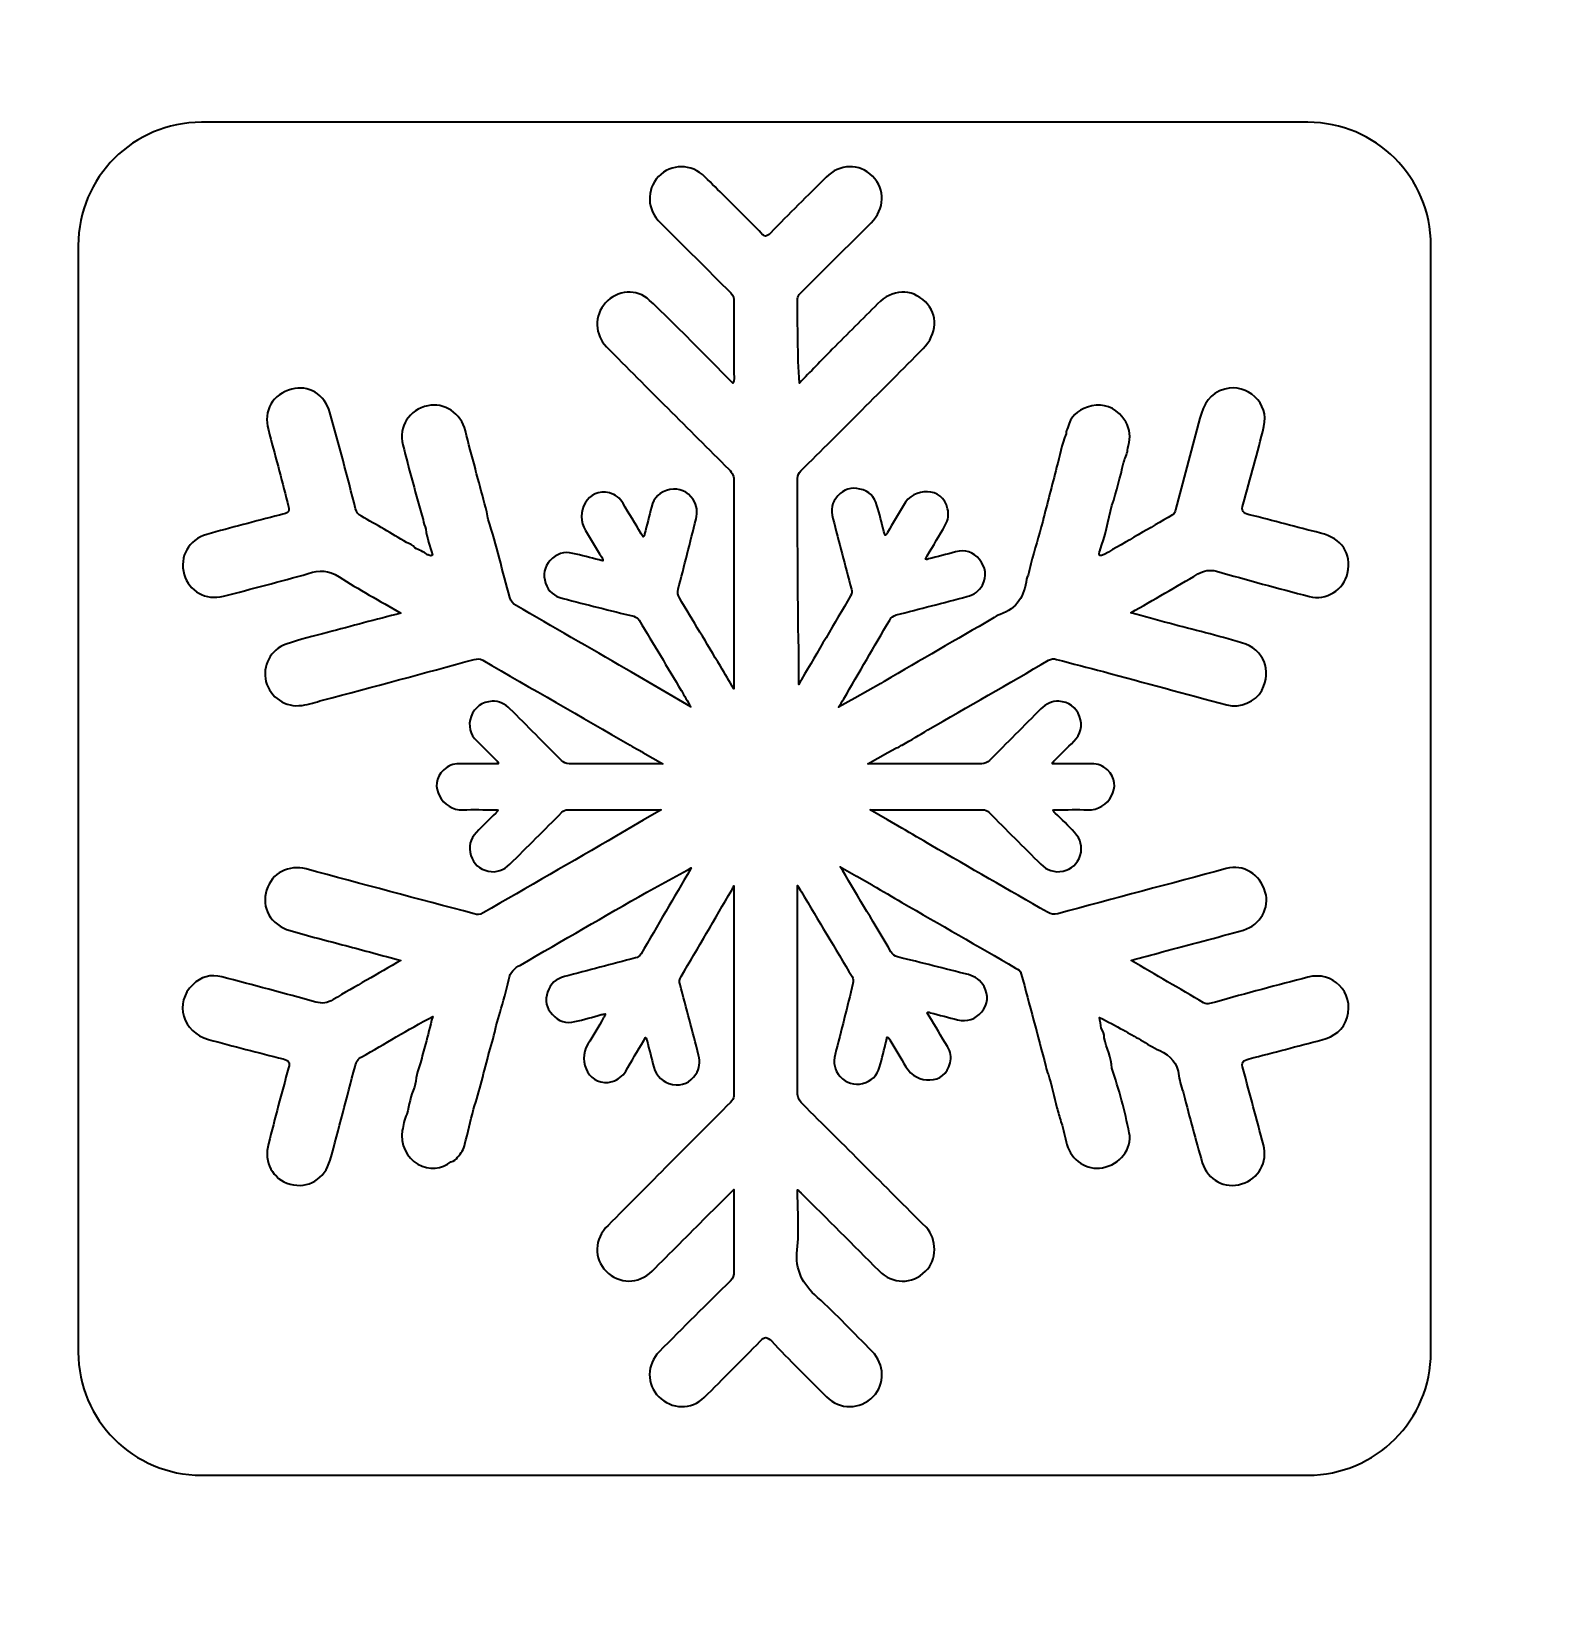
# Model space of a CAD drawing. Extents: x 33 to 2005, y -1071 to -21.
# Drawn here: x 300.2 to 549.8, y -810.9 to -553.9 of the extents above; entities that cross this region are included whole.
import ezdxf

# ---------------------------------------------------------------- set-up
doc = ezdxf.new("R2010")
doc.units = 0
doc.header["$MEASUREMENT"] = 0
doc.layers.add('Layer 1', color=7, linetype='Continuous', lineweight=0)

# ---------------------------------------------------------------- blocks, each defined once
blk = doc.blocks.new('Block_0')
at = {"layer": 'Layer 1', "color": 240, "lineweight": 35, "true_color": 0xed2024}
for points, knots in [([(753.8, -21.22), (753.8, -21.22), (84.26, -21.22), (84.26, -21.22), (55.91, -21.22), (32.93, -44.21), (32.93, -72.56), (32.93, -72.56), (32.93, -1043.07), (32.93, -1043.07), (32.93, -1056.71), (43.99, -1067.78), (57.63, -1067.78), (57.63, -1067.78), (780.43, -1067.78), (780.43, -1067.78), (794.08, -1067.78), (805.14, -1056.71), (805.14, -1043.07), (805.14, -1043.07), (805.14, -72.56), (805.14, -72.56), (805.14, -44.21), (782.15, -21.22), (753.8, -21.22)], [0, 0, 0, 0, 1, 1, 1, 2, 2, 2, 3, 3, 3, 4, 4, 4, 5, 5, 5, 6, 6, 6, 7, 7, 7, 8, 8, 8, 8]), ([(530.12, -770.85), (530.12, -782.02), (521.07, -791.07), (509.9, -791.07), (509.9, -791.07), (328.16, -791.07), (328.16, -791.07), (316.99, -791.07), (307.94, -782.02), (307.94, -770.85), (307.94, -770.85), (307.94, -589.11), (307.94, -589.11), (307.94, -577.94), (316.99, -568.89), (328.16, -568.89), (328.16, -568.89), (509.9, -568.89), (509.9, -568.89), (521.07, -568.89), (530.12, -577.94), (530.12, -589.11), (530.12, -589.11), (530.12, -770.85), (530.12, -770.85)], [0, 0, 0, 0, 1, 1, 1, 2, 2, 2, 3, 3, 3, 4, 4, 4, 5, 5, 5, 6, 6, 6, 7, 7, 7, 8, 8, 8, 8]), ([(516.37, -715.89), (515.77, -717.96), (514.23, -719.05), (512.19, -719.58), (508.22, -720.6), (504.29, -721.68), (500.29, -722.67), (499.24, -722.95), (498.92, -723.26), (499.27, -724.39), (500.4, -728.53), (501.49, -732.63), (502.61, -736.81), (503.35, -739.69), (501.84, -742.43), (499.03, -743.23), (496.26, -744.08), (493.48, -742.64), (492.57, -739.76), (491.45, -736.04), (490.5, -732.25), (489.52, -728.53), (489.2, -727.47), (488.85, -726.49), (488.71, -725.47), (488.53, -723.37), (487.34, -722.21), (485.59, -721.33), (484.46, -720.84), (483.44, -720.17), (482.43, -719.58), (481.48, -719.05), (480.53, -718.49), (479.58, -717.96), (478.29, -717.26), (476.99, -716.56), (475.69, -715.89), (475.76, -716.45), (475.93, -717.09), (475.97, -717.65), (476.25, -718.14), (476.5, -718.66), (476.43, -719.26), (476.88, -720.91), (477.58, -722.49), (477.72, -724.21), (478.88, -727.72), (479.86, -731.27), (480.57, -734.85), (481.09, -737.58), (479.02, -740.04), (476.18, -740.57), (473.58, -741.06), (471.06, -739.37), (470.32, -736.78), (470, -735.55), (469.72, -734.32), (469.41, -733.13), (469.34, -733.09), (469.34, -733.09), (469.34, -733.02), (469.12, -732.28), (468.91, -731.48), (468.7, -730.74), (468.25, -728.91), (467.76, -727.09), (467.33, -725.3), (466.98, -724.88), (466.98, -724.39), (466.88, -723.96), (465.54, -718.88), (464.18, -713.82), (462.84, -708.77), (462.7, -708.21), (462.32, -708), (461.89, -707.78), (455.68, -704.17), (449.43, -700.59), (443.22, -697.01), (441.64, -696.06), (440.06, -695.15), (438.45, -694.24), (438.45, -694.24), (438.34, -694.13), (438.34, -694.13), (438.34, -694.13), (435.82, -692.69), (435.82, -692.69), (435.82, -692.69), (435.78, -692.69), (435.78, -692.69), (435.78, -692.69), (433.08, -691.15), (433.08, -691.15), (433.25, -691.39), (433.36, -691.6), (433.5, -691.81), (436.17, -696.31), (438.83, -700.73), (441.43, -705.15), (441.71, -705.64), (442.06, -705.85), (442.52, -705.96), (446.42, -706.91), (450.31, -707.89), (454.14, -708.87), (455.3, -709.19), (456.17, -709.79), (456.73, -710.84), (457.47, -712.24), (457.4, -713.72), (456.35, -714.98), (455.3, -716.24), (453.93, -716.66), (452.38, -716.28), (450.87, -715.89), (449.43, -715.54), (447.89, -715.12), (447.78, -715.09), (447.64, -714.98), (447.4, -715.12), (447.4, -715.12), (447.71, -715.68), (447.71, -715.68), (448.7, -717.33), (449.72, -719.05), (450.73, -720.67), (451.22, -721.51), (451.36, -722.46), (451.15, -723.37), (450.35, -727.05), (445.54, -726.95), (443.89, -724), (443.01, -722.49), (442.1, -721.05), (441.22, -719.58), (441.15, -719.44), (441.08, -719.19), (440.8, -719.12), (440.77, -719.37), (440.69, -719.51), (440.69, -719.68), (440.27, -721.16), (439.99, -722.6), (439.57, -724.04), (439.19, -725.47), (438.2, -726.39), (436.76, -726.74), (435.36, -727.09), (434.13, -726.7), (433.08, -725.61), (432.13, -724.56), (431.92, -723.33), (432.27, -721.96), (433.25, -718.07), (434.24, -714.21), (435.18, -710.31), (435.29, -709.93), (435.29, -709.54), (435.04, -709.19), (432.27, -704.59), (429.5, -699.92), (426.73, -695.29), (426.52, -694.94), (426.34, -694.62), (426.09, -694.24), (426.09, -694.24), (426.09, -703.5), (426.09, -703.5), (426.09, -711.72), (426.09, -719.96), (426.06, -728.21), (426.06, -729.02), (426.34, -729.51), (426.9, -730.11), (433.68, -736.85), (440.41, -743.58), (447.19, -750.36), (449.05, -752.29), (449.01, -755.8), (447.12, -757.59), (444.84, -759.77), (441.71, -759.77), (439.43, -757.48), (435.18, -753.24), (430.94, -748.95), (426.62, -744.71), (426.55, -744.57), (426.41, -744.5), (426.09, -744.22), (426.09, -747.66), (426.38, -750.85), (426.02, -754.04), (425.67, -757.41), (426.9, -759.69), (429.36, -761.87), (432.48, -764.68), (435.36, -767.77), (438.34, -770.75), (440.41, -772.86), (440.48, -776.12), (438.52, -778.16), (436.38, -780.33), (433.01, -780.37), (430.83, -778.19), (427.78, -775.17), (424.73, -772.12), (421.78, -769.03), (421.04, -768.29), (420.65, -768.29), (419.95, -769.07), (416.93, -772.15), (413.88, -775.21), (410.76, -778.3), (408.69, -780.37), (405.35, -780.26), (403.28, -778.19), (401.28, -776.19), (401.28, -772.86), (403.35, -770.79), (407.25, -766.89), (411.14, -762.99), (415.07, -759.13), (415.53, -758.71), (415.63, -758.26), (415.63, -757.66), (415.63, -757.66), (415.63, -744.15), (415.63, -744.15), (414.06, -745.69), (412.62, -747.13), (411.21, -748.53), (408.19, -751.55), (405.21, -754.57), (402.19, -757.55), (399.95, -759.77), (396.75, -759.69), (394.65, -757.59), (392.54, -755.52), (392.68, -752.29), (394.96, -750.04), (401.63, -743.34), (408.33, -736.6), (415.07, -729.86), (415.35, -729.51), (415.63, -729.26), (415.63, -728.81), (415.63, -728.81), (415.63, -697.89), (415.63, -697.89), (415.63, -697.85), (415.63, -697.85), (415.63, -697.82), (415.63, -697.82), (415.63, -694.31), (415.63, -694.31), (415.53, -694.52), (415.42, -694.73), (415.28, -694.97), (412.51, -699.68), (409.77, -704.45), (406.97, -709.15), (406.68, -709.61), (406.65, -710), (406.79, -710.49), (407.81, -714.38), (408.83, -718.21), (409.84, -722.1), (410.09, -723.19), (410.02, -724.32), (409.39, -725.23), (408.44, -726.6), (407.14, -727.23), (405.53, -726.91), (403.95, -726.6), (402.93, -725.61), (402.47, -724.04), (402.12, -722.6), (401.74, -721.12), (401.31, -719.65), (401.28, -719.47), (401.31, -719.3), (401.1, -719.19), (401.1, -719.19), (400.82, -719.68), (400.82, -719.68), (399.84, -721.4), (398.79, -723.05), (397.87, -724.74), (397.35, -725.58), (396.58, -726.11), (395.66, -726.42), (392.05, -727.47), (389.8, -723.19), (391.63, -720.31), (392.54, -718.88), (393.42, -717.4), (394.22, -715.93), (394.33, -715.75), (394.51, -715.61), (394.47, -715.3), (394.22, -715.37), (394.05, -715.4), (393.84, -715.44), (392.43, -715.86), (390.96, -716.24), (389.52, -716.59), (388.08, -716.91), (386.82, -716.56), (385.84, -715.44), (384.78, -714.38), (384.54, -713.08), (385.03, -711.72), (385.45, -710.35), (386.43, -709.54), (387.8, -709.19), (391.7, -708.17), (395.56, -707.15), (399.45, -706.13), (399.88, -706.03), (400.12, -705.85), (400.37, -705.47), (403.07, -700.84), (405.77, -696.2), (408.51, -691.57), (408.51, -691.5), (408.54, -691.43), (408.62, -691.32), (408.62, -691.32), (408.02, -691.71), (408.02, -691.71), (408.02, -691.71), (407.98, -691.71), (407.98, -691.71), (407.98, -691.71), (401.31, -695.32), (401.31, -695.32), (394.4, -699.29), (387.49, -703.29), (380.57, -707.29), (379.59, -707.82), (378.85, -708.45), (378.64, -709.68), (378.29, -711.5), (377.73, -713.26), (377.24, -715.05), (377.24, -715.05), (376.57, -717.23), (376.57, -717.23), (376.32, -718.7), (375.87, -720.14), (375.45, -721.61), (374.57, -724.7), (373.9, -727.93), (372.85, -730.98), (372.39, -732.91), (371.9, -734.85), (371.45, -736.71), (371.24, -737.51), (370.85, -738.21), (370.25, -738.85), (370.01, -739.23), (369.69, -739.55), (369.16, -739.62), (367.69, -740.81), (365.51, -741.02), (363.72, -740), (361.93, -739.02), (360.74, -736.6), (361.16, -734.49), (361.37, -733.62), (361.44, -732.63), (361.93, -731.79), (362.29, -730.28), (362.53, -728.74), (363.16, -727.37), (363.44, -726), (363.62, -724.63), (364.15, -723.37), (364.39, -722.35), (364.71, -721.33), (364.99, -720.28), (365.34, -718.88), (365.69, -717.44), (366.15, -715.72), (364.01, -716.91), (362.11, -717.96), (360.18, -719.09), (358.28, -720.17), (356.42, -721.33), (354.53, -722.35), (353.86, -722.7), (353.58, -723.19), (353.41, -723.93), (352.04, -729.02), (350.74, -734.25), (349.3, -739.34), (348.46, -742.43), (345.68, -744.08), (342.74, -743.27), (339.86, -742.46), (338.35, -739.69), (339.19, -736.64), (340.24, -732.46), (341.33, -728.32), (342.49, -724.18), (342.77, -723.19), (342.49, -722.95), (341.58, -722.7), (337.51, -721.68), (333.4, -720.63), (329.33, -719.51), (325.05, -718.31), (323.68, -713.51), (326.73, -710.52), (328.06, -709.22), (329.71, -708.77), (331.54, -709.22), (336.66, -710.59), (341.79, -711.96), (346.95, -713.37), (348.04, -713.68), (348.88, -713.54), (349.83, -712.94), (353.41, -710.84), (357.09, -708.77), (360.92, -706.52), (357.76, -705.71), (354.84, -704.87), (351.86, -704.1), (348.88, -703.29), (345.75, -702.52), (342.74, -701.64), (339.51, -700.69), (337.96, -697.85), (338.87, -694.97), (339.75, -692.17), (342.52, -690.76), (345.37, -691.5), (354.53, -693.99), (363.72, -696.45), (372.96, -698.87), (373.48, -699.05), (373.9, -699.05), (374.43, -698.73), (381.73, -694.52), (389.07, -690.31), (396.37, -686.09), (396.37, -686.09), (400.75, -683.5), (400.75, -683.5), (400.75, -683.5), (403.67, -681.81), (403.67, -681.81), (403.67, -681.81), (400.58, -681.81), (400.58, -681.81), (396.54, -681.81), (392.47, -681.81), (388.36, -681.78), (387.94, -681.78), (387.66, -681.95), (387.38, -682.2), (384.54, -685.08), (381.69, -687.88), (378.85, -690.73), (377.83, -691.71), (376.64, -692.17), (375.27, -691.88), (373.83, -691.57), (372.85, -690.66), (372.43, -689.29), (372.01, -687.88), (372.29, -686.59), (373.34, -685.53), (374.39, -684.41), (375.45, -683.39), (376.5, -682.34), (376.64, -682.2), (376.78, -682.06), (376.92, -681.88), (376.68, -681.71), (376.47, -681.81), (376.29, -681.81), (374.57, -681.81), (372.89, -681.71), (371.13, -681.81), (367.8, -681.95), (365.2, -677.78), (367.97, -675.25), (368.67, -674.58), (369.52, -674.23), (370.5, -674.23), (370.5, -674.23), (376.92, -674.23), (376.92, -674.23), (376.96, -673.95), (376.78, -673.88), (376.68, -673.77), (376.68, -673.77), (373.45, -670.55), (373.45, -670.55), (372.25, -669.39), (371.94, -667.98), (372.46, -666.47), (373.06, -664.93), (374.25, -664.09), (375.9, -663.98), (377.06, -663.91), (378.01, -664.4), (378.85, -665.21), (381.66, -668.02), (384.47, -670.86), (387.31, -673.7), (387.66, -674.06), (388.05, -674.23), (388.57, -674.23), (388.57, -674.23), (403.98, -674.23), (403.98, -674.23), (403.98, -674.23), (400.65, -672.37), (400.65, -672.37), (400.65, -672.37), (400.44, -672.23), (400.44, -672.23), (400.37, -672.23), (400.33, -672.19), (400.26, -672.12), (399.84, -671.91), (399.38, -671.63), (398.93, -671.39), (398.93, -671.39), (398.58, -671.21), (398.58, -671.21), (390.47, -666.51), (382.4, -661.88), (374.39, -657.21), (373.83, -656.93), (373.48, -657), (372.99, -657.1), (364.71, -659.35), (356.39, -661.6), (348.04, -663.81), (346.95, -664.12), (345.86, -664.47), (344.7, -664.65), (341.96, -665.03), (339.51, -663.35), (338.77, -660.72), (338.1, -658.26), (339.54, -655.45), (342.1, -654.58), (344.35, -653.8), (346.6, -653.31), (348.88, -652.68), (352.81, -651.63), (356.74, -650.57), (360.92, -649.52), (357.41, -647.42), (354, -645.63), (350.77, -643.52), (349.02, -642.4), (347.54, -642.4), (345.72, -642.99), (341.12, -644.33), (336.42, -645.52), (331.78, -646.71), (328.84, -647.45), (326.13, -645.91), (325.33, -643.17), (324.52, -640.19), (326.03, -637.45), (329.05, -636.57), (333.05, -635.45), (337.01, -634.43), (340.98, -633.41), (342.74, -632.95), (342.74, -632.95), (342.28, -631.31), (341.3, -627.34), (340.21, -623.41), (339.16, -619.41), (338.31, -616.21), (339.86, -613.58), (343.02, -612.7), (345.68, -611.97), (348.46, -613.58), (349.26, -616.53), (350.74, -621.79), (352.14, -627.09), (353.48, -632.36), (353.65, -632.95), (353.9, -633.27), (354.46, -633.59), (356.92, -634.99), (359.41, -636.43), (361.86, -637.9), (362.36, -638.11), (362.92, -638.29), (363.23, -638.78), (363.9, -639.2), (364.67, -639.34), (365.27, -639.94), (365.44, -639.83), (365.65, -640.08), (365.83, -640.08), (365.94, -640.08), (366.01, -640.08), (366.11, -639.94), (365.76, -638.5), (365.16, -637.17), (365.02, -635.69), (364.88, -635.2), (364.67, -634.71), (364.57, -634.15), (363.44, -630.08), (362.29, -626.01), (361.27, -621.86), (360.5, -618.85), (362.29, -616.11), (365.34, -615.44), (368.04, -614.84), (370.81, -616.67), (371.52, -619.55), (372.04, -621.62), (372.57, -623.69), (373.17, -625.79), (373.27, -626.32), (373.41, -626.92), (373.59, -627.41), (374.08, -629.23), (374.57, -631.06), (375.03, -632.88), (375.13, -633.34), (375.2, -633.73), (375.24, -634.15), (376.78, -638.33), (377.55, -642.68), (378.82, -646.92), (379.03, -647.56), (379.31, -647.94), (379.87, -648.26), (385.91, -651.77), (391.94, -655.21), (397.91, -658.68), (397.91, -658.68), (398.79, -659.17), (398.79, -659.17), (398.79, -659.17), (408.54, -664.89), (408.54, -664.89), (408.02, -663.98), (407.49, -663.1), (407, -662.19), (407, -662.19), (406.97, -662.19), (406.97, -662.19), (404.72, -658.4), (402.4, -654.58), (400.09, -650.68), (399.88, -650.33), (399.59, -650.19), (399.21, -650.01), (395.28, -649.1), (391.45, -648.08), (387.56, -647.1), (386.12, -646.78), (385.13, -645.94), (384.71, -644.57), (384.22, -643.2), (384.47, -641.9), (385.45, -640.85), (386.5, -639.76), (387.73, -639.34), (389.17, -639.69), (390.64, -640.01), (392.05, -640.43), (393.52, -640.75), (393.7, -640.82), (393.91, -640.85), (394.12, -640.92), (394.15, -640.64), (393.98, -640.5), (393.91, -640.33), (393.03, -638.89), (392.15, -637.34), (391.28, -635.94), (389.42, -633.1), (391.63, -628.78), (395.21, -629.76), (396.16, -630.08), (396.93, -630.57), (397.42, -631.48), (398.4, -633.17), (399.42, -634.78), (400.4, -636.46), (400.4, -636.46), (400.72, -636.99), (400.72, -636.99), (400.93, -636.85), (400.93, -636.68), (400.96, -636.5), (401.31, -635.06), (401.74, -633.59), (402.09, -632.08), (402.47, -630.53), (403.49, -629.52), (405.11, -629.2), (406.68, -628.88), (408.02, -629.52), (408.93, -630.85), (409.6, -631.8), (409.7, -632.88), (409.42, -634.04), (408.44, -637.9), (407.49, -641.73), (406.47, -645.59), (406.37, -646.12), (406.37, -646.5), (406.68, -646.99), (408.9, -650.75), (411.18, -654.47), (413.42, -658.23), (414.16, -659.45), (414.86, -660.72), (415.63, -661.95), (415.63, -661.95), (415.63, -627.9), (415.63, -627.9), (415.71, -627.09), (415.42, -626.5), (414.79, -625.86), (408.12, -619.23), (401.42, -612.53), (394.72, -605.79), (392.75, -603.82), (392.65, -600.63), (394.54, -598.56), (396.44, -596.45), (399.66, -596.14), (401.77, -598.14), (405.14, -601.3), (408.33, -604.56), (411.56, -607.79), (412.86, -609.09), (414.16, -610.42), (415.46, -611.72), (415.78, -611.23), (415.63, -610.74), (415.63, -610.28), (415.63, -610.28), (415.63, -598.38), (415.63, -598.38), (415.63, -597.82), (415.56, -597.4), (415.11, -596.91), (411.25, -593.08), (407.46, -589.22), (403.56, -585.43), (401.31, -583.19), (401.21, -580.03), (403.24, -577.82), (405.32, -575.67), (408.62, -575.6), (410.9, -577.89), (413.11, -580.03), (415.28, -582.2), (417.46, -584.41), (418.34, -585.29), (419.29, -586.17), (420.09, -587.08), (420.65, -587.75), (420.97, -587.75), (421.64, -587.08), (424.62, -583.99), (427.74, -580.94), (430.8, -577.89), (432.97, -575.71), (436.27, -575.6), (438.38, -577.75), (440.55, -579.89), (440.41, -583.15), (438.17, -585.43), (434.31, -589.22), (430.41, -593.12), (426.55, -596.98), (426.27, -597.26), (426.09, -597.47), (426.09, -597.89), (426.09, -602.38), (426.09, -606.95), (426.38, -611.72), (428.2, -609.86), (429.96, -608.04), (431.78, -606.17), (434.24, -603.68), (436.76, -601.23), (439.22, -598.7), (441.64, -596.28), (444.77, -596.14), (447.08, -598.38), (449.19, -600.42), (449.05, -603.68), (446.7, -606.07), (440.06, -612.77), (433.36, -619.44), (426.62, -626.15), (426.27, -626.5), (426.09, -626.85), (426.09, -627.37), (426.09, -636.68), (426.09, -646.01), (426.27, -655.45), (426.27, -655.45), (426.27, -661.21), (426.27, -661.21), (426.41, -660.93), (426.59, -660.65), (426.73, -660.4), (429.43, -655.84), (432.1, -651.24), (434.8, -646.68), (435.01, -646.29), (435.01, -645.94), (434.94, -645.59), (433.89, -641.69), (432.87, -637.8), (431.89, -633.94), (431.5, -632.57), (431.71, -631.31), (432.69, -630.25), (433.68, -629.16), (434.94, -628.78), (436.34, -629.13), (437.82, -629.45), (438.73, -630.36), (439.12, -631.8), (439.57, -633.24), (439.92, -634.71), (440.27, -636.11), (440.31, -636.36), (440.41, -636.5), (440.48, -636.68), (440.73, -636.61), (440.77, -636.36), (440.87, -636.25), (441.75, -634.74), (442.63, -633.34), (443.47, -631.8), (445.08, -628.78), (449.93, -628.67), (450.73, -632.36), (450.98, -633.27), (450.84, -634.22), (450.35, -635.06), (449.36, -636.75), (448.38, -638.43), (447.4, -640.08), (447.4, -640.08), (447.12, -640.64), (447.12, -640.64), (447.29, -640.75), (447.47, -640.64), (447.61, -640.57), (449.05, -640.26), (450.56, -639.83), (452.03, -639.45), (453.61, -639.03), (454.94, -639.45), (455.96, -640.68), (457.05, -641.98), (457.16, -643.41), (456.45, -644.89), (455.93, -645.91), (455.05, -646.5), (453.89, -646.78), (450.03, -647.8), (446.17, -648.82), (442.27, -649.8), (441.78, -649.94), (441.47, -650.19), (441.22, -650.64), (438.69, -654.96), (436.2, -659.24), (433.68, -663.56), (433.43, -664.05), (433.08, -664.47), (432.83, -664.96), (432.83, -664.96), (435.5, -663.46), (435.5, -663.46), (435.5, -663.46), (439.75, -661.03), (439.75, -661.03), (439.75, -661.03), (440.27, -660.72), (440.27, -660.72), (440.31, -660.72), (440.31, -660.72), (440.31, -660.72), (446.28, -657.24), (452.21, -653.8), (458.1, -650.4), (458.49, -650.12), (458.95, -649.84), (459.37, -649.73), (462.1, -648.75), (463.4, -646.71), (463.68, -643.91), (463.75, -643.69), (463.86, -643.48), (463.97, -643.27), (464.07, -642.68), (464.25, -642.05), (464.39, -641.38), (465.05, -639.1), (465.68, -636.78), (466.35, -634.43), (467.09, -631.48), (467.9, -628.53), (468.63, -625.55), (469.23, -623.76), (469.41, -621.79), (470.18, -620.07), (470.18, -619.69), (470.28, -619.34), (470.49, -619.02), (470.88, -617.23), (472.11, -616.21), (473.69, -615.69), (475.65, -615.02), (477.51, -615.34), (478.95, -616.77), (480.11, -617.9), (480.64, -619.13), (480.64, -620.5), (480.64, -621.16), (480.53, -621.76), (480.32, -622.43), (480.32, -623.2), (479.94, -623.83), (479.72, -624.57), (479.69, -624.64), (479.69, -624.74), (479.65, -624.81), (479.06, -627.16), (478.53, -629.52), (477.72, -631.8), (477.16, -634.32), (476.6, -636.85), (475.72, -639.31), (475.72, -639.31), (475.69, -639.34), (475.69, -639.38), (475.55, -640.08), (475.76, -640.26), (476.43, -639.87), (480.18, -637.73), (483.9, -635.55), (487.66, -633.38), (488.01, -633.17), (488.11, -632.88), (488.18, -632.53), (488.18, -632.53), (492.18, -617.48), (492.18, -617.48), (492.78, -615.23), (493.76, -613.37), (496.26, -612.7), (499.98, -611.72), (503.63, -615.05), (502.68, -618.85), (501.66, -623.13), (500.5, -627.37), (499.27, -631.62), (498.92, -632.78), (499.27, -633.06), (500.29, -633.34), (504.19, -634.32), (508.08, -635.38), (511.98, -636.36), (515.49, -637.27), (517.14, -639.69), (516.44, -642.92), (515.84, -645.7), (512.86, -647.49), (510.15, -646.78), (505.03, -645.41), (499.91, -644.05), (494.89, -642.61), (493.73, -642.33), (492.85, -642.47), (491.83, -643.06), (488.29, -645.2), (484.64, -647.24), (480.81, -649.45), (483.06, -650.08), (485.09, -650.61), (487.13, -651.17), (491.13, -652.22), (495.1, -653.21), (499.03, -654.36), (502.71, -655.45), (504.08, -658.89), (502.33, -662.19), (501.31, -664.09), (498.78, -665.14), (496.61, -664.58), (489.83, -662.75), (483.09, -660.93), (476.32, -659.1), (473.76, -658.47), (471.23, -657.8), (468.63, -657.1), (468.14, -656.93), (467.76, -657), (467.33, -657.24), (460.74, -661.07), (454.1, -664.89), (447.5, -668.68), (446.13, -669.53), (444.73, -670.33), (443.26, -671.18), (443.26, -671.18), (443.12, -671.21), (443.12, -671.21), (442.91, -671.39), (442.63, -671.53), (442.34, -671.63), (442.31, -671.63), (442.27, -671.63), (442.27, -671.7), (442.27, -671.7), (442.24, -671.7), (442.24, -671.7), (442.24, -671.7), (440.94, -672.41), (440.94, -672.41), (440.94, -672.41), (440.91, -672.41), (440.91, -672.41), (440.91, -672.41), (437.64, -674.23), (437.64, -674.23), (437.64, -674.23), (456.35, -674.23), (456.35, -674.23), (456.84, -674.23), (457.23, -674.06), (457.61, -673.7), (460.42, -670.86), (463.26, -668.02), (466.07, -665.21), (466.88, -664.4), (467.9, -663.91), (469.02, -663.98), (470.63, -664.09), (471.83, -664.93), (472.42, -666.47), (472.95, -667.98), (472.63, -669.39), (471.48, -670.55), (470.39, -671.63), (469.3, -672.69), (468.25, -673.77), (468.14, -673.88), (467.93, -673.95), (467.97, -674.23), (467.97, -674.23), (474.39, -674.23), (474.39, -674.23), (475.44, -674.23), (476.25, -674.58), (476.99, -675.25), (479.72, -677.78), (477.13, -681.95), (473.76, -681.81), (472.04, -681.71), (470.32, -681.81), (468.6, -681.81), (468.42, -681.81), (468.21, -681.71), (468.04, -681.88), (468.14, -682.06), (468.28, -682.2), (468.42, -682.34), (469.51, -683.39), (470.56, -684.41), (471.58, -685.53), (472.6, -686.59), (472.92, -687.88), (472.53, -689.29), (472.04, -690.66), (471.09, -691.57), (469.69, -691.88), (468.25, -692.17), (467.05, -691.71), (466.04, -690.73), (463.19, -687.88), (460.35, -685.08), (457.51, -682.2), (457.26, -681.95), (456.95, -681.78), (456.49, -681.78), (450.7, -681.81), (444.87, -681.81), (439.08, -681.81), (439.08, -681.81), (438.03, -681.81), (438.03, -681.81), (438.03, -681.81), (440.87, -683.43), (440.87, -683.43), (440.87, -683.43), (443.19, -684.8), (443.19, -684.8), (443.22, -684.8), (443.22, -684.8), (443.22, -684.8), (444.8, -685.74), (446.42, -686.69), (448, -687.6), (454.38, -691.29), (460.74, -694.97), (467.16, -698.62), (467.72, -699.01), (468.21, -699.05), (468.81, -698.87), (478.04, -696.38), (487.31, -693.92), (496.5, -691.46), (499.34, -690.66), (502.05, -692.38), (502.92, -695.32), (503.66, -697.85), (502.12, -700.73), (499.34, -701.54), (494.92, -702.8), (490.39, -703.92), (485.97, -705.15), (484.29, -705.61), (482.64, -706.03), (480.88, -706.52), (484.92, -708.87), (488.85, -711.19), (492.78, -713.51), (493.48, -713.82), (494.08, -713.51), (494.75, -713.37), (499.8, -711.96), (504.85, -710.59), (509.91, -709.29), (514.05, -708.21), (517.53, -711.75), (516.37, -715.89)], [0, 0, 0, 0, 1, 1, 1, 2, 2, 2, 3, 3, 3, 4, 4, 4, 5, 5, 5, 6, 6, 6, 7, 7, 7, 8, 8, 8, 9, 9, 9, 10, 10, 10, 11, 11, 11, 12, 12, 12, 13, 13, 13, 14, 14, 14, 15, 15, 15, 16, 16, 16, 17, 17, 17, 18, 18, 18, 19, 19, 19, 20, 20, 20, 21, 21, 21, 22, 22, 22, 23, 23, 23, 24, 24, 24, 25, 25, 25, 26, 26, 26, 27, 27, 27, 28, 28, 28, 29, 29, 29, 30, 30, 30, 31, 31, 31, 32, 32, 32, 33, 33, 33, 34, 34, 34, 35, 35, 35, 36, 36, 36, 37, 37, 37, 38, 38, 38, 39, 39, 39, 40, 40, 40, 41, 41, 41, 42, 42, 42, 43, 43, 43, 44, 44, 44, 45, 45, 45, 46, 46, 46, 47, 47, 47, 48, 48, 48, 49, 49, 49, 50, 50, 50, 51, 51, 51, 52, 52, 52, 53, 53, 53, 54, 54, 54, 55, 55, 55, 56, 56, 56, 57, 57, 57, 58, 58, 58, 59, 59, 59, 60, 60, 60, 61, 61, 61, 62, 62, 62, 63, 63, 63, 64, 64, 64, 65, 65, 65, 66, 66, 66, 67, 67, 67, 68, 68, 68, 69, 69, 69, 70, 70, 70, 71, 71, 71, 72, 72, 72, 73, 73, 73, 74, 74, 74, 75, 75, 75, 76, 76, 76, 77, 77, 77, 78, 78, 78, 79, 79, 79, 80, 80, 80, 81, 81, 81, 82, 82, 82, 83, 83, 83, 84, 84, 84, 85, 85, 85, 86, 86, 86, 87, 87, 87, 88, 88, 88, 89, 89, 89, 90, 90, 90, 91, 91, 91, 92, 92, 92, 93, 93, 93, 94, 94, 94, 95, 95, 95, 96, 96, 96, 97, 97, 97, 98, 98, 98, 99, 99, 99, 100, 100, 100, 101, 101, 101, 102, 102, 102, 103, 103, 103, 104, 104, 104, 105, 105, 105, 106, 106, 106, 107, 107, 107, 108, 108, 108, 109, 109, 109, 110, 110, 110, 111, 111, 111, 112, 112, 112, 113, 113, 113, 114, 114, 114, 115, 115, 115, 116, 116, 116, 117, 117, 117, 118, 118, 118, 119, 119, 119, 120, 120, 120, 121, 121, 121, 122, 122, 122, 123, 123, 123, 124, 124, 124, 125, 125, 125, 126, 126, 126, 127, 127, 127, 128, 128, 128, 129, 129, 129, 130, 130, 130, 131, 131, 131, 132, 132, 132, 133, 133, 133, 134, 134, 134, 135, 135, 135, 136, 136, 136, 137, 137, 137, 138, 138, 138, 139, 139, 139, 140, 140, 140, 141, 141, 141, 142, 142, 142, 143, 143, 143, 144, 144, 144, 145, 145, 145, 146, 146, 146, 147, 147, 147, 148, 148, 148, 149, 149, 149, 150, 150, 150, 151, 151, 151, 152, 152, 152, 153, 153, 153, 154, 154, 154, 155, 155, 155, 156, 156, 156, 157, 157, 157, 158, 158, 158, 159, 159, 159, 160, 160, 160, 161, 161, 161, 162, 162, 162, 163, 163, 163, 164, 164, 164, 165, 165, 165, 166, 166, 166, 167, 167, 167, 168, 168, 168, 169, 169, 169, 170, 170, 170, 171, 171, 171, 172, 172, 172, 173, 173, 173, 174, 174, 174, 175, 175, 175, 176, 176, 176, 177, 177, 177, 178, 178, 178, 179, 179, 179, 180, 180, 180, 181, 181, 181, 182, 182, 182, 183, 183, 183, 184, 184, 184, 185, 185, 185, 186, 186, 186, 187, 187, 187, 188, 188, 188, 189, 189, 189, 190, 190, 190, 191, 191, 191, 192, 192, 192, 193, 193, 193, 194, 194, 194, 195, 195, 195, 196, 196, 196, 197, 197, 197, 198, 198, 198, 199, 199, 199, 200, 200, 200, 201, 201, 201, 202, 202, 202, 203, 203, 203, 204, 204, 204, 205, 205, 205, 206, 206, 206, 207, 207, 207, 208, 208, 208, 209, 209, 209, 210, 210, 210, 211, 211, 211, 212, 212, 212, 213, 213, 213, 214, 214, 214, 215, 215, 215, 216, 216, 216, 217, 217, 217, 218, 218, 218, 219, 219, 219, 220, 220, 220, 221, 221, 221, 222, 222, 222, 223, 223, 223, 224, 224, 224, 225, 225, 225, 226, 226, 226, 227, 227, 227, 228, 228, 228, 229, 229, 229, 230, 230, 230, 231, 231, 231, 232, 232, 232, 233, 233, 233, 234, 234, 234, 235, 235, 235, 236, 236, 236, 237, 237, 237, 238, 238, 238, 239, 239, 239, 240, 240, 240, 241, 241, 241, 242, 242, 242, 243, 243, 243, 244, 244, 244, 245, 245, 245, 246, 246, 246, 247, 247, 247, 248, 248, 248, 249, 249, 249, 250, 250, 250, 251, 251, 251, 252, 252, 252, 253, 253, 253, 254, 254, 254, 255, 255, 255, 256, 256, 256, 257, 257, 257, 258, 258, 258, 259, 259, 259, 260, 260, 260, 261, 261, 261, 262, 262, 262, 263, 263, 263, 264, 264, 264, 265, 265, 265, 266, 266, 266, 267, 267, 267, 268, 268, 268, 269, 269, 269, 270, 270, 270, 271, 271, 271, 272, 272, 272, 273, 273, 273, 274, 274, 274, 275, 275, 275, 276, 276, 276, 277, 277, 277, 278, 278, 278, 279, 279, 279, 280, 280, 280, 281, 281, 281, 282, 282, 282, 283, 283, 283, 284, 284, 284, 285, 285, 285, 286, 286, 286, 287, 287, 287, 288, 288, 288, 289, 289, 289, 290, 290, 290, 291, 291, 291, 292, 292, 292, 293, 293, 293, 294, 294, 294, 295, 295, 295, 296, 296, 296, 297, 297, 297, 298, 298, 298, 299, 299, 299, 300, 300, 300, 301, 301, 301, 302, 302, 302, 303, 303, 303, 304, 304, 304, 305, 305, 305, 306, 306, 306, 307, 307, 307, 308, 308, 308, 309, 309, 309, 310, 310, 310, 311, 311, 311, 312, 312, 312, 313, 313, 313, 314, 314, 314, 315, 315, 315, 316, 316, 316, 317, 317, 317, 318, 318, 318, 319, 319, 319, 320, 320, 320, 321, 321, 321, 322, 322, 322, 323, 323, 323, 324, 324, 324, 325, 325, 325, 326, 326, 326, 327, 327, 327, 328, 328, 328, 329, 329, 329, 330, 330, 330, 331, 331, 331, 332, 332, 332, 333, 333, 333, 334, 334, 334, 335, 335, 335, 336, 336, 336, 337, 337, 337, 338, 338, 338, 339, 339, 339, 340, 340, 340, 341, 341, 341, 342, 342, 342, 343, 343, 343, 344, 344, 344, 345, 345, 345, 346, 346, 346, 347, 347, 347, 348, 348, 348, 349, 349, 349, 350, 350, 350, 351, 351, 351, 352, 352, 352, 353, 353, 353, 354, 354, 354, 355, 355, 355, 356, 356, 356, 357, 357, 357, 358, 358, 358, 359, 359, 359, 360, 360, 360, 361, 361, 361, 362, 362, 362, 363, 363, 363, 364, 364, 364, 365, 365, 365, 366, 366, 366, 367, 367, 367, 368, 368, 368, 369, 369, 369, 370, 370, 370, 371, 371, 371, 372, 372, 372, 373, 373, 373, 374, 374, 374, 375, 375, 375, 376, 376, 376, 377, 377, 377, 378, 378, 378, 379, 379, 379, 380, 380, 380, 381, 381, 381, 382, 382, 382, 383, 383, 383, 384, 384, 384, 385, 385, 385, 385])]:
    blk.add_open_spline(points, degree=3, knots=knots, dxfattribs=at)

msp = doc.modelspace()

# ---------------------------------------------------------------- block references
at = {"layer": 'Layer 1'}
msp.add_blockref('Block_0', (0, 0), dxfattribs=at)

doc.saveas('drawing.dxf')
